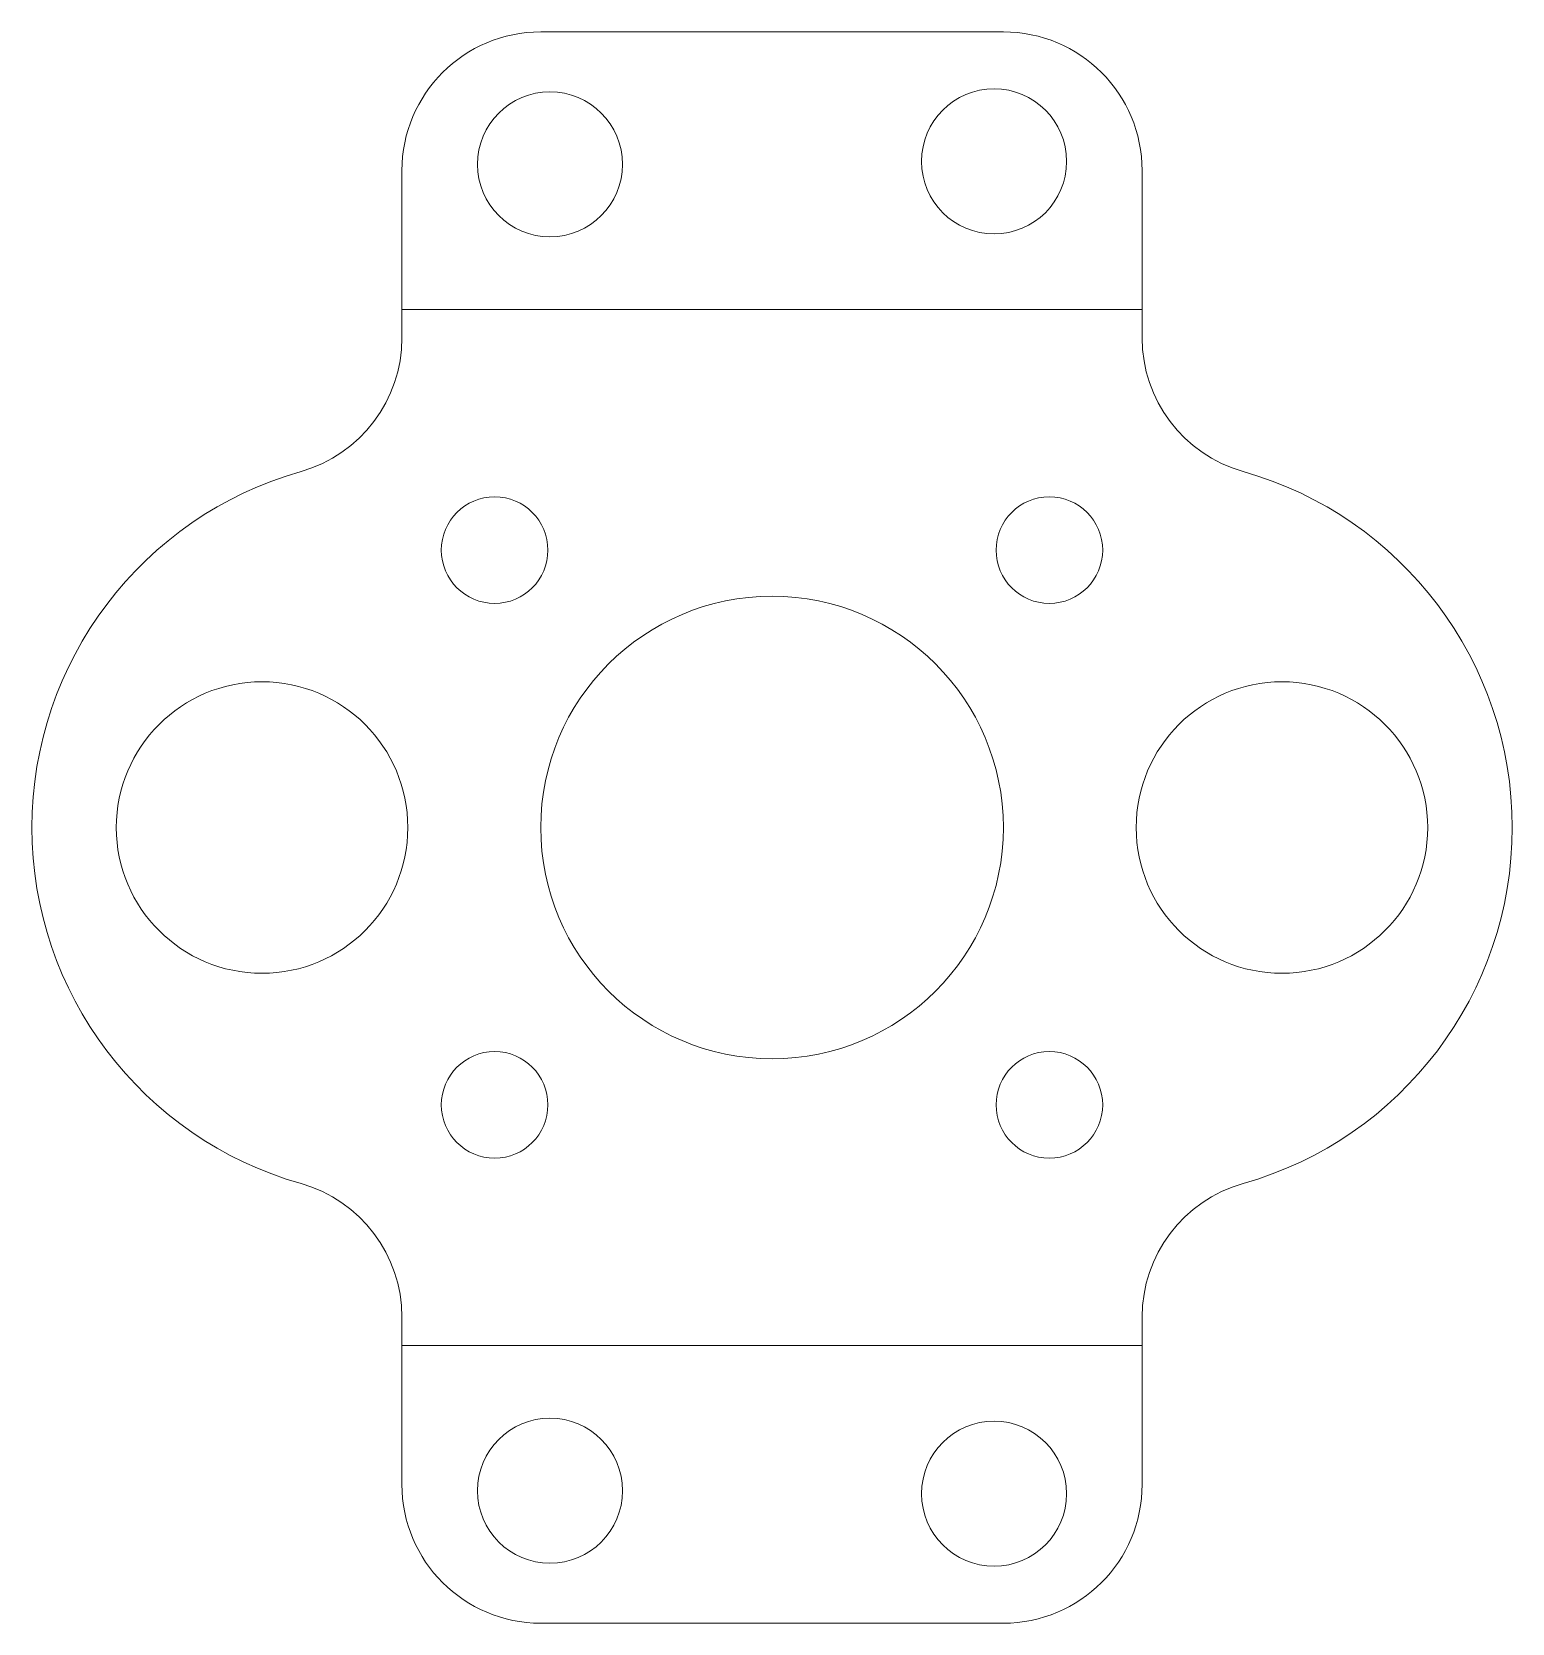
# Model space of a CAD drawing. Header units: inches. Extents: x 0.01 to 6.17, y 0 to 6.67.
# Drawn here: x 4.174 to 6.174, y 4.525 to 6.675 of the extents above; entities outside this region: 2.
import ezdxf

# ---------------------------------------------------------------- set-up
doc = ezdxf.new("R2010")
doc.units = ezdxf.units.IN
doc.header["$MEASUREMENT"] = 0
doc.styles.add('SLDTEXTSTYLE0', font='TXT', dxfattribs={"width": 0.7})

msp = doc.modelspace()

# ---------------------------------------------------------------- linework, layer by layer
at = {"color": 7, "linetype": 'Continuous', "lineweight": 15}
for p, q in [((4.8613, 6.6748), (5.4863, 6.6748)), ((4.6738, 6.4873), (4.6738, 6.2998)), ((5.6738, 6.4873), (5.6738, 6.2998)), ((5.6738, 6.2998), (4.6738, 6.2998)), ((4.6738, 6.2998), (4.6738, 6.2613)), ((5.6738, 6.2613), (5.6738, 6.2998)), ((4.6738, 4.8998), (4.6738, 4.9384)), ((5.6738, 4.9384), (5.6738, 4.8998)), ((5.6738, 4.8998), (4.6738, 4.8998)), ((4.6738, 4.7123), (4.6738, 4.8998)), ((5.6738, 4.7123), (5.6738, 4.8998)), ((4.8613, 4.5248), (5.4863, 4.5248))]:
    msp.add_line(p, q, dxfattribs=at)
for centre, radius in [((4.8738, 6.4958), 0.098), ((5.4738, 6.4998), 0.098), ((4.799, 5.9746), 0.072), ((5.5485, 5.9746), 0.072), ((5.1738, 5.5998), 0.3125), ((4.4848, 5.5998), 0.1969), ((5.8627, 5.5998), 0.1969), ((4.799, 5.2251), 0.072), ((5.5485, 5.2251), 0.072), ((4.8738, 4.7038), 0.098), ((5.4738, 4.6998), 0.098)]:
    msp.add_circle(centre, radius, dxfattribs=at)
for centre, radius, start, end in [((4.8613, 6.4873), 0.1875, 90, 180), ((5.4863, 6.4873), 0.1875, 0, 90), ((4.4863, 6.2613), 0.1875, 285.8266, 0), ((5.8613, 6.2613), 0.1875, 180, 254.1734), ((4.6738, 5.5998), 0.5, 105.8266, 180), ((5.6738, 5.5998), 0.5, 0, 74.1734), ((4.6738, 5.5998), 0.5, 180, 254.1734), ((5.6738, 5.5998), 0.5, 285.8266, 0), ((4.4863, 4.9384), 0.1875, 0, 74.1734), ((5.8613, 4.9384), 0.1875, 105.8266, 180), ((4.8613, 4.7123), 0.1875, 180, 270), ((5.4863, 4.7123), 0.1875, 270, 0)]:
    msp.add_arc(centre, radius, start, end, dxfattribs=at)

# ---------------------------------------------------------------- texts
at = {"color": 7, "linetype": 'Continuous', "char_height": 0.14705, "attachment_point": 1, "style": 'SLDTEXTSTYLE0'}
for s, insert in [('SolidWorks Educational Edition.', (0, 0.4101)), ('For Instructional Use Only.', (0, 0.1896))]:
    msp.add_mtext(s, dxfattribs=dict(at, insert=insert))

doc.saveas('drawing.dxf')
